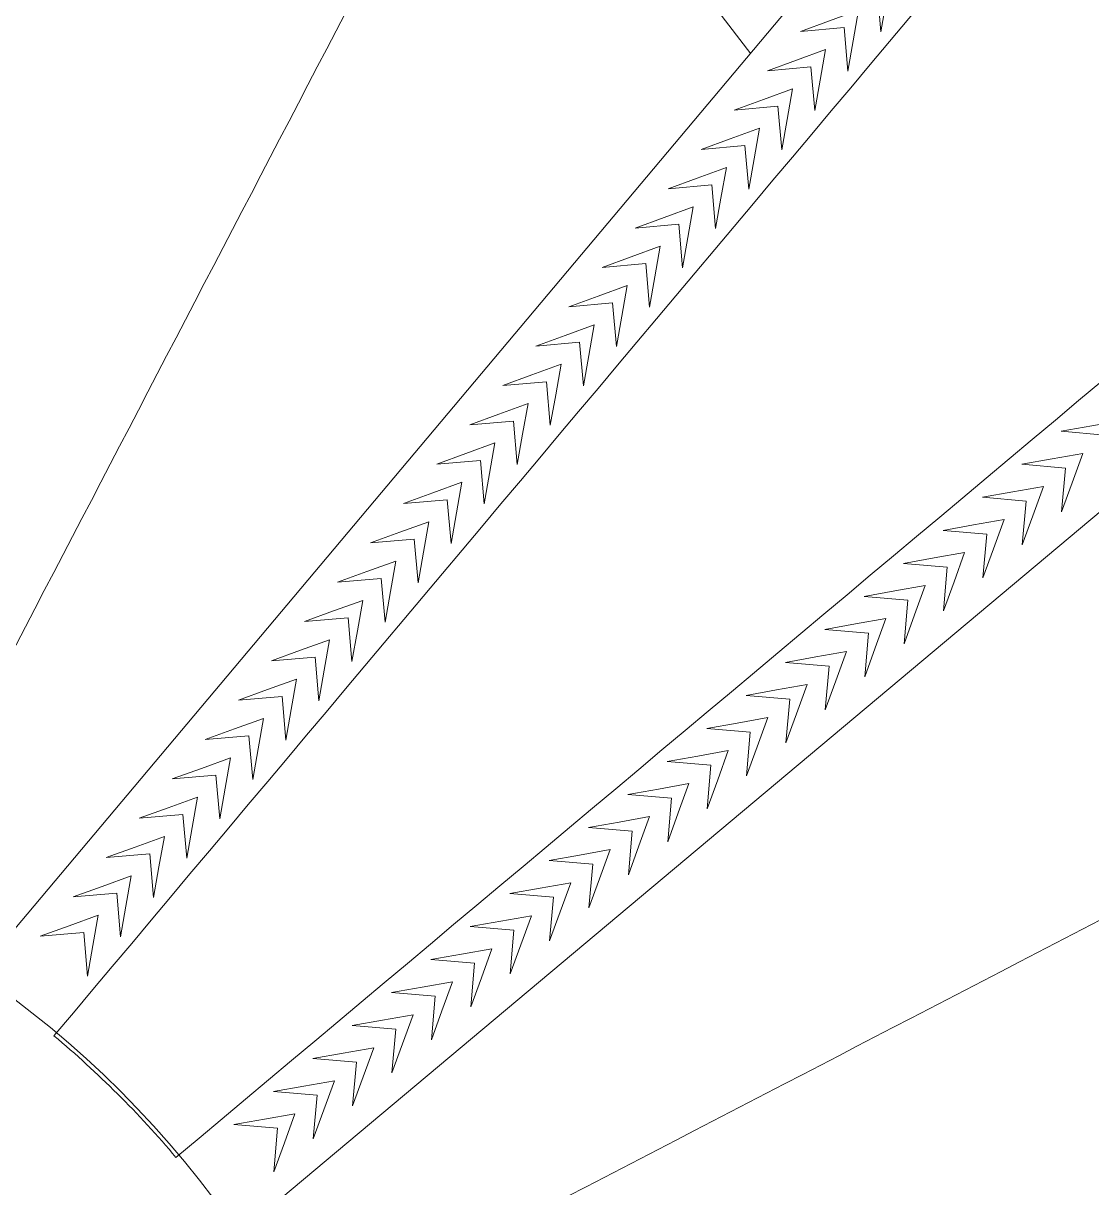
# Model space of a CAD drawing. Header units: inches. Extents: x -151 to 18, y -59 to 24.
# Drawn here: x -135.268 to -130.925, y -48.922 to -44.187 of the extents above; entities that cross this region are included whole.
import ezdxf

# ---------------------------------------------------------------- set-up
doc = ezdxf.new("R2010")
doc.units = ezdxf.units.IN
doc.header["$MEASUREMENT"] = 0
doc.layers.add('Layer 1', color=7, linetype='Continuous')

msp = doc.modelspace()

# ---------------------------------------------------------------- linework, layer by layer
at = {"layer": 'Layer 1', "color": 1, "lineweight": 9}
for points, knots in [([(-137.7157, -47.3529), (-139.9365, -47.3529), (-141.7369, -49.1533), (-141.7369, -51.3741), (-141.7369, -51.3741), (-141.7369, -51.3757), (-141.7369, -51.3774), (-141.7369, -51.379), (-141.7369, -51.379), (-141.7369, -51.379), (-146.9492, -51.3796), (-146.9492, -51.3796), (-146.9492, -51.3796), (-146.9492, -51.3796), (-151.357, -51.3802), (-151.357, -51.3802), (-151.357, -51.3802), (-151.357, -51.3802), (-151.3607, -51.3802), (-151.3607, -51.3802), (-151.3607, -51.3802), (-151.3607, -51.3782), (-151.3607, -51.3761), (-151.3607, -51.3741), (-151.3607, -51.3741), (-151.3607, -43.8433), (-145.2557, -37.7383), (-137.7249, -37.7383), (-137.7249, -37.7383), (-130.1955, -37.7383), (-124.0915, -43.8408), (-124.089, -51.3696), (-124.089, -51.3696), (-124.089, -51.3696), (-133.6945, -51.3741), (-133.6945, -51.3741), (-133.6945, -51.3741), (-133.6945, -49.1533), (-135.4948, -47.3529), (-137.7157, -47.3529)], [0, 0, 0, 0, 0.090909, 0.090909, 0.090909, 0.090909, 0.181818, 0.181818, 0.181818, 0.181818, 0.272727, 0.272727, 0.272727, 0.272727, 0.363636, 0.363636, 0.363636, 0.363636, 0.454545, 0.454545, 0.454545, 0.454545, 0.545455, 0.545455, 0.545455, 0.545455, 0.636364, 0.636364, 0.636364, 0.636364, 0.727273, 0.727273, 0.727273, 0.727273, 0.818182, 0.818182, 0.818182, 0.818182, 1, 1, 1, 1]), ([(-131.7971, -44.0444), (-131.7971, -44.0444), (-131.9745, -44.06), (-131.9745, -44.06), (-131.9745, -44.06), (-131.9745, -44.06), (-131.8562, -44.0169), (-131.8562, -44.0169), (-131.8562, -44.0169), (-131.8562, -44.0169), (-131.7378, -43.9738), (-131.7378, -43.9738), (-131.7378, -43.9738), (-131.7378, -43.9738), (-131.7597, -44.0978), (-131.7597, -44.0978), (-131.7597, -44.0978), (-131.7597, -44.0978), (-131.7816, -44.2219), (-131.7816, -44.2219), (-131.7816, -44.2219), (-131.7816, -44.2219), (-131.7971, -44.0444), (-131.7971, -44.0444)], [0, 0, 0, 0, 0.142857, 0.142857, 0.142857, 0.142857, 0.285714, 0.285714, 0.285714, 0.285714, 0.428571, 0.428571, 0.428571, 0.428571, 0.571429, 0.571429, 0.571429, 0.571429, 0.714286, 0.714286, 0.714286, 0.714286, 1, 1, 1, 1]), ([(-131.9315, -44.2044), (-131.9315, -44.2044), (-132.1089, -44.22), (-132.1089, -44.22), (-132.1089, -44.22), (-132.1089, -44.22), (-131.9906, -44.1769), (-131.9906, -44.1769), (-131.9906, -44.1769), (-131.9906, -44.1769), (-131.8722, -44.1338), (-131.8722, -44.1338), (-131.8722, -44.1338), (-131.8722, -44.1338), (-131.8941, -44.2578), (-131.8941, -44.2578), (-131.8941, -44.2578), (-131.8941, -44.2578), (-131.916, -44.3819), (-131.916, -44.3819), (-131.916, -44.3819), (-131.916, -44.3819), (-131.9315, -44.2044), (-131.9315, -44.2044)], [0, 0, 0, 0, 0.142857, 0.142857, 0.142857, 0.142857, 0.285714, 0.285714, 0.285714, 0.285714, 0.428571, 0.428571, 0.428571, 0.428571, 0.571429, 0.571429, 0.571429, 0.571429, 0.714286, 0.714286, 0.714286, 0.714286, 1, 1, 1, 1]), ([(-132.0659, -44.3644), (-132.0659, -44.3644), (-132.2433, -44.38), (-132.2433, -44.38), (-132.2433, -44.38), (-132.2433, -44.38), (-132.125, -44.3369), (-132.125, -44.3369), (-132.125, -44.3369), (-132.125, -44.3369), (-132.0066, -44.2938), (-132.0066, -44.2938), (-132.0066, -44.2938), (-132.0066, -44.2938), (-132.0285, -44.4179), (-132.0285, -44.4179), (-132.0285, -44.4179), (-132.0285, -44.4179), (-132.0504, -44.5419), (-132.0504, -44.5419), (-132.0504, -44.5419), (-132.0504, -44.5419), (-132.0659, -44.3644), (-132.0659, -44.3644)], [0, 0, 0, 0, 0.142857, 0.142857, 0.142857, 0.142857, 0.285714, 0.285714, 0.285714, 0.285714, 0.428571, 0.428571, 0.428571, 0.428571, 0.571429, 0.571429, 0.571429, 0.571429, 0.714286, 0.714286, 0.714286, 0.714286, 1, 1, 1, 1]), ([(-132.2003, -44.5244), (-132.2003, -44.5244), (-132.3777, -44.54), (-132.3777, -44.54), (-132.3777, -44.54), (-132.3777, -44.54), (-132.2594, -44.4969), (-132.2594, -44.4969), (-132.2594, -44.4969), (-132.2594, -44.4969), (-132.141, -44.4538), (-132.141, -44.4538), (-132.141, -44.4538), (-132.141, -44.4538), (-132.1629, -44.5778), (-132.1629, -44.5778), (-132.1629, -44.5778), (-132.1629, -44.5778), (-132.1848, -44.7019), (-132.1848, -44.7019), (-132.1848, -44.7019), (-132.1848, -44.7019), (-132.2003, -44.5244), (-132.2003, -44.5244)], [0, 0, 0, 0, 0.142857, 0.142857, 0.142857, 0.142857, 0.285714, 0.285714, 0.285714, 0.285714, 0.428571, 0.428571, 0.428571, 0.428571, 0.571429, 0.571429, 0.571429, 0.571429, 0.714286, 0.714286, 0.714286, 0.714286, 1, 1, 1, 1]), ([(-132.3347, -44.6844), (-132.3347, -44.6844), (-132.5121, -44.7), (-132.5121, -44.7), (-132.5121, -44.7), (-132.5121, -44.7), (-132.3938, -44.6569), (-132.3938, -44.6569), (-132.3938, -44.6569), (-132.3938, -44.6569), (-132.2754, -44.6138), (-132.2754, -44.6138), (-132.2754, -44.6138), (-132.2754, -44.6138), (-132.2973, -44.7378), (-132.2973, -44.7378), (-132.2973, -44.7378), (-132.2973, -44.7378), (-132.3192, -44.8619), (-132.3192, -44.8619), (-132.3192, -44.8619), (-132.3192, -44.8619), (-132.3347, -44.6844), (-132.3347, -44.6844)], [0, 0, 0, 0, 0.142857, 0.142857, 0.142857, 0.142857, 0.285714, 0.285714, 0.285714, 0.285714, 0.428571, 0.428571, 0.428571, 0.428571, 0.571429, 0.571429, 0.571429, 0.571429, 0.714286, 0.714286, 0.714286, 0.714286, 1, 1, 1, 1]), ([(-132.4691, -44.8444), (-132.4691, -44.8444), (-132.6465, -44.86), (-132.6465, -44.86), (-132.6465, -44.86), (-132.6465, -44.86), (-132.5282, -44.8169), (-132.5282, -44.8169), (-132.5282, -44.8169), (-132.5282, -44.8169), (-132.4098, -44.7738), (-132.4098, -44.7738), (-132.4098, -44.7738), (-132.4098, -44.7738), (-132.4317, -44.8979), (-132.4317, -44.8979), (-132.4317, -44.8979), (-132.4317, -44.8979), (-132.4536, -45.0219), (-132.4536, -45.0219), (-132.4536, -45.0219), (-132.4536, -45.0219), (-132.4691, -44.8444), (-132.4691, -44.8444)], [0, 0, 0, 0, 0.142857, 0.142857, 0.142857, 0.142857, 0.285714, 0.285714, 0.285714, 0.285714, 0.428571, 0.428571, 0.428571, 0.428571, 0.571429, 0.571429, 0.571429, 0.571429, 0.714286, 0.714286, 0.714286, 0.714286, 1, 1, 1, 1]), ([(-132.6035, -45.0044), (-132.6035, -45.0044), (-132.7809, -45.0199), (-132.7809, -45.0199), (-132.7809, -45.0199), (-132.7809, -45.0199), (-132.6626, -44.9769), (-132.6626, -44.9769), (-132.6626, -44.9769), (-132.6626, -44.9769), (-132.5442, -44.9338), (-132.5442, -44.9338), (-132.5442, -44.9338), (-132.5442, -44.9338), (-132.5661, -45.0578), (-132.5661, -45.0578), (-132.5661, -45.0578), (-132.5661, -45.0578), (-132.588, -45.1819), (-132.588, -45.1819), (-132.588, -45.1819), (-132.588, -45.1819), (-132.6035, -45.0044), (-132.6035, -45.0044)], [0, 0, 0, 0, 0.142857, 0.142857, 0.142857, 0.142857, 0.285714, 0.285714, 0.285714, 0.285714, 0.428571, 0.428571, 0.428571, 0.428571, 0.571429, 0.571429, 0.571429, 0.571429, 0.714286, 0.714286, 0.714286, 0.714286, 1, 1, 1, 1]), ([(-132.7379, -45.1645), (-132.7379, -45.1645), (-132.9153, -45.18), (-132.9153, -45.18), (-132.9153, -45.18), (-132.9153, -45.18), (-132.797, -45.1369), (-132.797, -45.1369), (-132.797, -45.1369), (-132.797, -45.1369), (-132.6786, -45.0938), (-132.6786, -45.0938), (-132.6786, -45.0938), (-132.6786, -45.0938), (-132.7005, -45.2179), (-132.7005, -45.2179), (-132.7005, -45.2179), (-132.7005, -45.2179), (-132.7224, -45.3419), (-132.7224, -45.3419), (-132.7224, -45.3419), (-132.7224, -45.3419), (-132.7379, -45.1645), (-132.7379, -45.1645)], [0, 0, 0, 0, 0.142857, 0.142857, 0.142857, 0.142857, 0.285714, 0.285714, 0.285714, 0.285714, 0.428571, 0.428571, 0.428571, 0.428571, 0.571429, 0.571429, 0.571429, 0.571429, 0.714286, 0.714286, 0.714286, 0.714286, 1, 1, 1, 1]), ([(-132.8723, -45.3244), (-132.8723, -45.3244), (-133.0498, -45.34), (-133.0498, -45.34), (-133.0498, -45.34), (-133.0498, -45.34), (-132.9314, -45.2969), (-132.9314, -45.2969), (-132.9314, -45.2969), (-132.9314, -45.2969), (-132.813, -45.2538), (-132.813, -45.2538), (-132.813, -45.2538), (-132.813, -45.2538), (-132.8349, -45.3779), (-132.8349, -45.3779), (-132.8349, -45.3779), (-132.8349, -45.3779), (-132.8568, -45.5019), (-132.8568, -45.5019), (-132.8568, -45.5019), (-132.8568, -45.5019), (-132.8723, -45.3244), (-132.8723, -45.3244)], [0, 0, 0, 0, 0.142857, 0.142857, 0.142857, 0.142857, 0.285714, 0.285714, 0.285714, 0.285714, 0.428571, 0.428571, 0.428571, 0.428571, 0.571429, 0.571429, 0.571429, 0.571429, 0.714286, 0.714286, 0.714286, 0.714286, 1, 1, 1, 1]), ([(-133.0067, -45.4844), (-133.0067, -45.4844), (-133.1841, -45.5), (-133.1841, -45.5), (-133.1841, -45.5), (-133.1841, -45.5), (-133.0658, -45.4569), (-133.0658, -45.4569), (-133.0658, -45.4569), (-133.0658, -45.4569), (-132.9475, -45.4138), (-132.9475, -45.4138), (-132.9475, -45.4138), (-132.9475, -45.4138), (-132.9693, -45.5378), (-132.9693, -45.5378), (-132.9693, -45.5378), (-132.9693, -45.5378), (-132.9912, -45.6619), (-132.9912, -45.6619), (-132.9912, -45.6619), (-132.9912, -45.6619), (-133.0067, -45.4844), (-133.0067, -45.4844)], [0, 0, 0, 0, 0.142857, 0.142857, 0.142857, 0.142857, 0.285714, 0.285714, 0.285714, 0.285714, 0.428571, 0.428571, 0.428571, 0.428571, 0.571429, 0.571429, 0.571429, 0.571429, 0.714286, 0.714286, 0.714286, 0.714286, 1, 1, 1, 1]), ([(-133.1411, -45.6445), (-133.1411, -45.6445), (-133.3186, -45.66), (-133.3186, -45.66), (-133.3186, -45.66), (-133.3186, -45.66), (-133.2002, -45.6169), (-133.2002, -45.6169), (-133.2002, -45.6169), (-133.2002, -45.6169), (-133.0818, -45.5738), (-133.0818, -45.5738), (-133.0818, -45.5738), (-133.0818, -45.5738), (-133.1037, -45.6979), (-133.1037, -45.6979), (-133.1037, -45.6979), (-133.1037, -45.6979), (-133.1256, -45.8219), (-133.1256, -45.8219), (-133.1256, -45.8219), (-133.1256, -45.8219), (-133.1411, -45.6445), (-133.1411, -45.6445)], [0, 0, 0, 0, 0.142857, 0.142857, 0.142857, 0.142857, 0.285714, 0.285714, 0.285714, 0.285714, 0.428571, 0.428571, 0.428571, 0.428571, 0.571429, 0.571429, 0.571429, 0.571429, 0.714286, 0.714286, 0.714286, 0.714286, 1, 1, 1, 1]), ([(-133.2755, -45.8044), (-133.2755, -45.8044), (-133.4529, -45.82), (-133.4529, -45.82), (-133.4529, -45.82), (-133.4529, -45.82), (-133.3346, -45.7769), (-133.3346, -45.7769), (-133.3346, -45.7769), (-133.3346, -45.7769), (-133.2163, -45.7338), (-133.2163, -45.7338), (-133.2163, -45.7338), (-133.2163, -45.7338), (-133.2381, -45.8578), (-133.2381, -45.8578), (-133.2381, -45.8578), (-133.2381, -45.8578), (-133.26, -45.9819), (-133.26, -45.9819), (-133.26, -45.9819), (-133.26, -45.9819), (-133.2755, -45.8044), (-133.2755, -45.8044)], [0, 0, 0, 0, 0.142857, 0.142857, 0.142857, 0.142857, 0.285714, 0.285714, 0.285714, 0.285714, 0.428571, 0.428571, 0.428571, 0.428571, 0.571429, 0.571429, 0.571429, 0.571429, 0.714286, 0.714286, 0.714286, 0.714286, 1, 1, 1, 1]), ([(-130.8712, -45.8619), (-130.8712, -45.8619), (-131.0486, -45.8464), (-131.0486, -45.8464), (-131.0486, -45.8464), (-131.0486, -45.8464), (-130.9246, -45.8245), (-130.9246, -45.8245), (-130.9246, -45.8245), (-130.9246, -45.8245), (-130.8006, -45.8026), (-130.8006, -45.8026), (-130.8006, -45.8026), (-130.8006, -45.8026), (-130.8436, -45.921), (-130.8436, -45.921), (-130.8436, -45.921), (-130.8436, -45.921), (-130.8867, -46.0393), (-130.8867, -46.0393), (-130.8867, -46.0393), (-130.8867, -46.0393), (-130.8712, -45.8619), (-130.8712, -45.8619)], [0, 0, 0, 0, 0.142857, 0.142857, 0.142857, 0.142857, 0.285714, 0.285714, 0.285714, 0.285714, 0.428571, 0.428571, 0.428571, 0.428571, 0.571429, 0.571429, 0.571429, 0.571429, 0.714286, 0.714286, 0.714286, 0.714286, 1, 1, 1, 1]), ([(-133.4099, -45.9644), (-133.4099, -45.9644), (-133.5873, -45.9799), (-133.5873, -45.9799), (-133.5873, -45.9799), (-133.5873, -45.9799), (-133.469, -45.9369), (-133.469, -45.9369), (-133.469, -45.9369), (-133.469, -45.9369), (-133.3506, -45.8938), (-133.3506, -45.8938), (-133.3506, -45.8938), (-133.3506, -45.8938), (-133.3725, -46.0178), (-133.3725, -46.0178), (-133.3725, -46.0178), (-133.3725, -46.0178), (-133.3944, -46.1419), (-133.3944, -46.1419), (-133.3944, -46.1419), (-133.3944, -46.1419), (-133.4099, -45.9644), (-133.4099, -45.9644)], [0, 0, 0, 0, 0.142857, 0.142857, 0.142857, 0.142857, 0.285714, 0.285714, 0.285714, 0.285714, 0.428571, 0.428571, 0.428571, 0.428571, 0.571429, 0.571429, 0.571429, 0.571429, 0.714286, 0.714286, 0.714286, 0.714286, 1, 1, 1, 1]), ([(-131.0313, -45.9961), (-131.0313, -45.9961), (-131.2088, -45.9806), (-131.2088, -45.9806), (-131.2088, -45.9806), (-131.2088, -45.9806), (-131.0847, -45.9587), (-131.0847, -45.9587), (-131.0847, -45.9587), (-131.0847, -45.9587), (-130.9607, -45.9368), (-130.9607, -45.9368), (-130.9607, -45.9368), (-130.9607, -45.9368), (-131.0038, -46.0552), (-131.0038, -46.0552), (-131.0038, -46.0552), (-131.0038, -46.0552), (-131.0469, -46.1736), (-131.0469, -46.1736), (-131.0469, -46.1736), (-131.0469, -46.1736), (-131.0313, -45.9961), (-131.0313, -45.9961)], [0, 0, 0, 0, 0.142857, 0.142857, 0.142857, 0.142857, 0.285714, 0.285714, 0.285714, 0.285714, 0.428571, 0.428571, 0.428571, 0.428571, 0.571429, 0.571429, 0.571429, 0.571429, 0.714286, 0.714286, 0.714286, 0.714286, 1, 1, 1, 1]), ([(-133.5443, -46.1244), (-133.5443, -46.1244), (-133.7218, -46.14), (-133.7218, -46.14), (-133.7218, -46.14), (-133.7218, -46.14), (-133.6034, -46.0969), (-133.6034, -46.0969), (-133.6034, -46.0969), (-133.6034, -46.0969), (-133.4851, -46.0538), (-133.4851, -46.0538), (-133.4851, -46.0538), (-133.4851, -46.0538), (-133.5069, -46.1779), (-133.5069, -46.1779), (-133.5069, -46.1779), (-133.5069, -46.1779), (-133.5288, -46.3019), (-133.5288, -46.3019), (-133.5288, -46.3019), (-133.5288, -46.3019), (-133.5443, -46.1244), (-133.5443, -46.1244)], [0, 0, 0, 0, 0.142857, 0.142857, 0.142857, 0.142857, 0.285714, 0.285714, 0.285714, 0.285714, 0.428571, 0.428571, 0.428571, 0.428571, 0.571429, 0.571429, 0.571429, 0.571429, 0.714286, 0.714286, 0.714286, 0.714286, 1, 1, 1, 1]), ([(-131.1915, -46.1304), (-131.1915, -46.1304), (-131.3689, -46.1148), (-131.3689, -46.1148), (-131.3689, -46.1148), (-131.3689, -46.1148), (-131.2449, -46.093), (-131.2449, -46.093), (-131.2449, -46.093), (-131.2449, -46.093), (-131.1209, -46.0711), (-131.1209, -46.0711), (-131.1209, -46.0711), (-131.1209, -46.0711), (-131.1639, -46.1894), (-131.1639, -46.1894), (-131.1639, -46.1894), (-131.1639, -46.1894), (-131.207, -46.3078), (-131.207, -46.3078), (-131.207, -46.3078), (-131.207, -46.3078), (-131.1915, -46.1304), (-131.1915, -46.1304)], [0, 0, 0, 0, 0.142857, 0.142857, 0.142857, 0.142857, 0.285714, 0.285714, 0.285714, 0.285714, 0.428571, 0.428571, 0.428571, 0.428571, 0.571429, 0.571429, 0.571429, 0.571429, 0.714286, 0.714286, 0.714286, 0.714286, 1, 1, 1, 1]), ([(-133.6787, -46.2844), (-133.6787, -46.2844), (-133.8561, -46.3), (-133.8561, -46.3), (-133.8561, -46.3), (-133.8561, -46.3), (-133.7378, -46.2569), (-133.7378, -46.2569), (-133.7378, -46.2569), (-133.7378, -46.2569), (-133.6194, -46.2138), (-133.6194, -46.2138), (-133.6194, -46.2138), (-133.6194, -46.2138), (-133.6413, -46.3378), (-133.6413, -46.3378), (-133.6413, -46.3378), (-133.6413, -46.3378), (-133.6632, -46.4619), (-133.6632, -46.4619), (-133.6632, -46.4619), (-133.6632, -46.4619), (-133.6787, -46.2844), (-133.6787, -46.2844)], [0, 0, 0, 0, 0.142857, 0.142857, 0.142857, 0.142857, 0.285714, 0.285714, 0.285714, 0.285714, 0.428571, 0.428571, 0.428571, 0.428571, 0.571429, 0.571429, 0.571429, 0.571429, 0.714286, 0.714286, 0.714286, 0.714286, 1, 1, 1, 1]), ([(-131.3516, -46.2646), (-131.3516, -46.2646), (-131.5291, -46.2491), (-131.5291, -46.2491), (-131.5291, -46.2491), (-131.5291, -46.2491), (-131.405, -46.2272), (-131.405, -46.2272), (-131.405, -46.2272), (-131.405, -46.2272), (-131.281, -46.2053), (-131.281, -46.2053), (-131.281, -46.2053), (-131.281, -46.2053), (-131.3241, -46.3236), (-131.3241, -46.3236), (-131.3241, -46.3236), (-131.3241, -46.3236), (-131.3671, -46.442), (-131.3671, -46.442), (-131.3671, -46.442), (-131.3671, -46.442), (-131.3516, -46.2646), (-131.3516, -46.2646)], [0, 0, 0, 0, 0.142857, 0.142857, 0.142857, 0.142857, 0.285714, 0.285714, 0.285714, 0.285714, 0.428571, 0.428571, 0.428571, 0.428571, 0.571429, 0.571429, 0.571429, 0.571429, 0.714286, 0.714286, 0.714286, 0.714286, 1, 1, 1, 1]), ([(-131.5118, -46.3988), (-131.5118, -46.3988), (-131.6892, -46.3833), (-131.6892, -46.3833), (-131.6892, -46.3833), (-131.6892, -46.3833), (-131.5652, -46.3614), (-131.5652, -46.3614), (-131.5652, -46.3614), (-131.5652, -46.3614), (-131.4411, -46.3396), (-131.4411, -46.3396), (-131.4411, -46.3396), (-131.4411, -46.3396), (-131.4842, -46.4579), (-131.4842, -46.4579), (-131.4842, -46.4579), (-131.4842, -46.4579), (-131.5273, -46.5762), (-131.5273, -46.5762), (-131.5273, -46.5762), (-131.5273, -46.5762), (-131.5118, -46.3988), (-131.5118, -46.3988)], [0, 0, 0, 0, 0.142857, 0.142857, 0.142857, 0.142857, 0.285714, 0.285714, 0.285714, 0.285714, 0.428571, 0.428571, 0.428571, 0.428571, 0.571429, 0.571429, 0.571429, 0.571429, 0.714286, 0.714286, 0.714286, 0.714286, 1, 1, 1, 1]), ([(-133.8131, -46.4444), (-133.8131, -46.4444), (-133.9906, -46.46), (-133.9906, -46.46), (-133.9906, -46.46), (-133.9906, -46.46), (-133.8722, -46.4169), (-133.8722, -46.4169), (-133.8722, -46.4169), (-133.8722, -46.4169), (-133.7539, -46.3738), (-133.7539, -46.3738), (-133.7539, -46.3738), (-133.7539, -46.3738), (-133.7757, -46.4978), (-133.7757, -46.4978), (-133.7757, -46.4978), (-133.7757, -46.4978), (-133.7976, -46.6219), (-133.7976, -46.6219), (-133.7976, -46.6219), (-133.7976, -46.6219), (-133.8131, -46.4444), (-133.8131, -46.4444)], [0, 0, 0, 0, 0.142857, 0.142857, 0.142857, 0.142857, 0.285714, 0.285714, 0.285714, 0.285714, 0.428571, 0.428571, 0.428571, 0.428571, 0.571429, 0.571429, 0.571429, 0.571429, 0.714286, 0.714286, 0.714286, 0.714286, 1, 1, 1, 1]), ([(-131.6719, -46.533), (-131.6719, -46.533), (-131.8494, -46.5175), (-131.8494, -46.5175), (-131.8494, -46.5175), (-131.8494, -46.5175), (-131.7253, -46.4956), (-131.7253, -46.4956), (-131.7253, -46.4956), (-131.7253, -46.4956), (-131.6013, -46.4738), (-131.6013, -46.4738), (-131.6013, -46.4738), (-131.6013, -46.4738), (-131.6444, -46.5921), (-131.6444, -46.5921), (-131.6444, -46.5921), (-131.6444, -46.5921), (-131.6874, -46.7105), (-131.6874, -46.7105), (-131.6874, -46.7105), (-131.6874, -46.7105), (-131.6719, -46.533), (-131.6719, -46.533)], [0, 0, 0, 0, 0.142857, 0.142857, 0.142857, 0.142857, 0.285714, 0.285714, 0.285714, 0.285714, 0.428571, 0.428571, 0.428571, 0.428571, 0.571429, 0.571429, 0.571429, 0.571429, 0.714286, 0.714286, 0.714286, 0.714286, 1, 1, 1, 1]), ([(-133.9475, -46.6044), (-133.9475, -46.6044), (-134.1249, -46.62), (-134.1249, -46.62), (-134.1249, -46.62), (-134.1249, -46.62), (-134.0066, -46.5769), (-134.0066, -46.5769), (-134.0066, -46.5769), (-134.0066, -46.5769), (-133.8883, -46.5338), (-133.8883, -46.5338), (-133.8883, -46.5338), (-133.8883, -46.5338), (-133.9101, -46.6579), (-133.9101, -46.6579), (-133.9101, -46.6579), (-133.9101, -46.6579), (-133.932, -46.7819), (-133.932, -46.7819), (-133.932, -46.7819), (-133.932, -46.7819), (-133.9475, -46.6044), (-133.9475, -46.6044)], [0, 0, 0, 0, 0.142857, 0.142857, 0.142857, 0.142857, 0.285714, 0.285714, 0.285714, 0.285714, 0.428571, 0.428571, 0.428571, 0.428571, 0.571429, 0.571429, 0.571429, 0.571429, 0.714286, 0.714286, 0.714286, 0.714286, 1, 1, 1, 1]), ([(-131.8321, -46.6673), (-131.8321, -46.6673), (-132.0095, -46.6518), (-132.0095, -46.6518), (-132.0095, -46.6518), (-132.0095, -46.6518), (-131.8855, -46.6299), (-131.8855, -46.6299), (-131.8855, -46.6299), (-131.8855, -46.6299), (-131.7614, -46.608), (-131.7614, -46.608), (-131.7614, -46.608), (-131.7614, -46.608), (-131.8045, -46.7264), (-131.8045, -46.7264), (-131.8045, -46.7264), (-131.8045, -46.7264), (-131.8476, -46.8447), (-131.8476, -46.8447), (-131.8476, -46.8447), (-131.8476, -46.8447), (-131.8321, -46.6673), (-131.8321, -46.6673)], [0, 0, 0, 0, 0.142857, 0.142857, 0.142857, 0.142857, 0.285714, 0.285714, 0.285714, 0.285714, 0.428571, 0.428571, 0.428571, 0.428571, 0.571429, 0.571429, 0.571429, 0.571429, 0.714286, 0.714286, 0.714286, 0.714286, 1, 1, 1, 1]), ([(-134.0819, -46.7644), (-134.0819, -46.7644), (-134.2594, -46.78), (-134.2594, -46.78), (-134.2594, -46.78), (-134.2594, -46.78), (-134.141, -46.7369), (-134.141, -46.7369), (-134.141, -46.7369), (-134.141, -46.7369), (-134.0227, -46.6938), (-134.0227, -46.6938), (-134.0227, -46.6938), (-134.0227, -46.6938), (-134.0445, -46.8178), (-134.0445, -46.8178), (-134.0445, -46.8178), (-134.0445, -46.8178), (-134.0664, -46.9419), (-134.0664, -46.9419), (-134.0664, -46.9419), (-134.0664, -46.9419), (-134.0819, -46.7644), (-134.0819, -46.7644)], [0, 0, 0, 0, 0.142857, 0.142857, 0.142857, 0.142857, 0.285714, 0.285714, 0.285714, 0.285714, 0.428571, 0.428571, 0.428571, 0.428571, 0.571429, 0.571429, 0.571429, 0.571429, 0.714286, 0.714286, 0.714286, 0.714286, 1, 1, 1, 1]), ([(-131.9922, -46.8015), (-131.9922, -46.8015), (-132.1696, -46.786), (-132.1696, -46.786), (-132.1696, -46.786), (-132.1696, -46.786), (-132.0456, -46.7641), (-132.0456, -46.7641), (-132.0456, -46.7641), (-132.0456, -46.7641), (-131.9216, -46.7422), (-131.9216, -46.7422), (-131.9216, -46.7422), (-131.9216, -46.7422), (-131.9647, -46.8606), (-131.9647, -46.8606), (-131.9647, -46.8606), (-131.9647, -46.8606), (-132.0077, -46.979), (-132.0077, -46.979), (-132.0077, -46.979), (-132.0077, -46.979), (-131.9922, -46.8015), (-131.9922, -46.8015)], [0, 0, 0, 0, 0.142857, 0.142857, 0.142857, 0.142857, 0.285714, 0.285714, 0.285714, 0.285714, 0.428571, 0.428571, 0.428571, 0.428571, 0.571429, 0.571429, 0.571429, 0.571429, 0.714286, 0.714286, 0.714286, 0.714286, 1, 1, 1, 1]), ([(-134.2163, -46.9244), (-134.2163, -46.9244), (-134.3937, -46.9399), (-134.3937, -46.9399), (-134.3937, -46.9399), (-134.3937, -46.9399), (-134.2754, -46.8969), (-134.2754, -46.8969), (-134.2754, -46.8969), (-134.2754, -46.8969), (-134.1571, -46.8538), (-134.1571, -46.8538), (-134.1571, -46.8538), (-134.1571, -46.8538), (-134.1789, -46.9778), (-134.1789, -46.9778), (-134.1789, -46.9778), (-134.1789, -46.9778), (-134.2008, -47.1019), (-134.2008, -47.1019), (-134.2008, -47.1019), (-134.2008, -47.1019), (-134.2163, -46.9244), (-134.2163, -46.9244)], [0, 0, 0, 0, 0.142857, 0.142857, 0.142857, 0.142857, 0.285714, 0.285714, 0.285714, 0.285714, 0.428571, 0.428571, 0.428571, 0.428571, 0.571429, 0.571429, 0.571429, 0.571429, 0.714286, 0.714286, 0.714286, 0.714286, 1, 1, 1, 1]), ([(-132.1523, -46.9358), (-132.1523, -46.9358), (-132.3298, -46.9202), (-132.3298, -46.9202), (-132.3298, -46.9202), (-132.3298, -46.9202), (-132.2058, -46.8983), (-132.2058, -46.8983), (-132.2058, -46.8983), (-132.2058, -46.8983), (-132.0817, -46.8765), (-132.0817, -46.8765), (-132.0817, -46.8765), (-132.0817, -46.8765), (-132.1248, -46.9948), (-132.1248, -46.9948), (-132.1248, -46.9948), (-132.1248, -46.9948), (-132.1679, -47.1132), (-132.1679, -47.1132), (-132.1679, -47.1132), (-132.1679, -47.1132), (-132.1523, -46.9358), (-132.1523, -46.9358)], [0, 0, 0, 0, 0.142857, 0.142857, 0.142857, 0.142857, 0.285714, 0.285714, 0.285714, 0.285714, 0.428571, 0.428571, 0.428571, 0.428571, 0.571429, 0.571429, 0.571429, 0.571429, 0.714286, 0.714286, 0.714286, 0.714286, 1, 1, 1, 1]), ([(-134.3507, -47.0844), (-134.3507, -47.0844), (-134.5282, -47.1), (-134.5282, -47.1), (-134.5282, -47.1), (-134.5282, -47.1), (-134.4098, -47.0569), (-134.4098, -47.0569), (-134.4098, -47.0569), (-134.4098, -47.0569), (-134.2915, -47.0138), (-134.2915, -47.0138), (-134.2915, -47.0138), (-134.2915, -47.0138), (-134.3133, -47.1379), (-134.3133, -47.1379), (-134.3133, -47.1379), (-134.3133, -47.1379), (-134.3352, -47.2619), (-134.3352, -47.2619), (-134.3352, -47.2619), (-134.3352, -47.2619), (-134.3507, -47.0844), (-134.3507, -47.0844)], [0, 0, 0, 0, 0.142857, 0.142857, 0.142857, 0.142857, 0.285714, 0.285714, 0.285714, 0.285714, 0.428571, 0.428571, 0.428571, 0.428571, 0.571429, 0.571429, 0.571429, 0.571429, 0.714286, 0.714286, 0.714286, 0.714286, 1, 1, 1, 1]), ([(-132.3125, -47.07), (-132.3125, -47.07), (-132.4899, -47.0544), (-132.4899, -47.0544), (-132.4899, -47.0544), (-132.4899, -47.0544), (-132.3659, -47.0326), (-132.3659, -47.0326), (-132.3659, -47.0326), (-132.3659, -47.0326), (-132.2418, -47.0107), (-132.2418, -47.0107), (-132.2418, -47.0107), (-132.2418, -47.0107), (-132.2849, -47.129), (-132.2849, -47.129), (-132.2849, -47.129), (-132.2849, -47.129), (-132.328, -47.2474), (-132.328, -47.2474), (-132.328, -47.2474), (-132.328, -47.2474), (-132.3125, -47.07), (-132.3125, -47.07)], [0, 0, 0, 0, 0.142857, 0.142857, 0.142857, 0.142857, 0.285714, 0.285714, 0.285714, 0.285714, 0.428571, 0.428571, 0.428571, 0.428571, 0.571429, 0.571429, 0.571429, 0.571429, 0.714286, 0.714286, 0.714286, 0.714286, 1, 1, 1, 1]), ([(-132.4726, -47.2042), (-132.4726, -47.2042), (-132.6501, -47.1887), (-132.6501, -47.1887), (-132.6501, -47.1887), (-132.6501, -47.1887), (-132.526, -47.1668), (-132.526, -47.1668), (-132.526, -47.1668), (-132.526, -47.1668), (-132.402, -47.1449), (-132.402, -47.1449), (-132.402, -47.1449), (-132.402, -47.1449), (-132.4451, -47.2633), (-132.4451, -47.2633), (-132.4451, -47.2633), (-132.4451, -47.2633), (-132.4882, -47.3816), (-132.4882, -47.3816), (-132.4882, -47.3816), (-132.4882, -47.3816), (-132.4726, -47.2042), (-132.4726, -47.2042)], [0, 0, 0, 0, 0.142857, 0.142857, 0.142857, 0.142857, 0.285714, 0.285714, 0.285714, 0.285714, 0.428571, 0.428571, 0.428571, 0.428571, 0.571429, 0.571429, 0.571429, 0.571429, 0.714286, 0.714286, 0.714286, 0.714286, 1, 1, 1, 1]), ([(-134.4851, -47.2444), (-134.4851, -47.2444), (-134.6626, -47.26), (-134.6626, -47.26), (-134.6626, -47.26), (-134.6626, -47.26), (-134.5442, -47.2169), (-134.5442, -47.2169), (-134.5442, -47.2169), (-134.5442, -47.2169), (-134.4259, -47.1738), (-134.4259, -47.1738), (-134.4259, -47.1738), (-134.4259, -47.1738), (-134.4477, -47.2978), (-134.4477, -47.2978), (-134.4477, -47.2978), (-134.4477, -47.2978), (-134.4696, -47.4219), (-134.4696, -47.4219), (-134.4696, -47.4219), (-134.4696, -47.4219), (-134.4851, -47.2444), (-134.4851, -47.2444)], [0, 0, 0, 0, 0.142857, 0.142857, 0.142857, 0.142857, 0.285714, 0.285714, 0.285714, 0.285714, 0.428571, 0.428571, 0.428571, 0.428571, 0.571429, 0.571429, 0.571429, 0.571429, 0.714286, 0.714286, 0.714286, 0.714286, 1, 1, 1, 1]), ([(-132.6328, -47.3384), (-132.6328, -47.3384), (-132.8102, -47.3229), (-132.8102, -47.3229), (-132.8102, -47.3229), (-132.8102, -47.3229), (-132.6862, -47.301), (-132.6862, -47.301), (-132.6862, -47.301), (-132.6862, -47.301), (-132.5621, -47.2792), (-132.5621, -47.2792), (-132.5621, -47.2792), (-132.5621, -47.2792), (-132.6052, -47.3975), (-132.6052, -47.3975), (-132.6052, -47.3975), (-132.6052, -47.3975), (-132.6483, -47.5159), (-132.6483, -47.5159), (-132.6483, -47.5159), (-132.6483, -47.5159), (-132.6328, -47.3384), (-132.6328, -47.3384)], [0, 0, 0, 0, 0.142857, 0.142857, 0.142857, 0.142857, 0.285714, 0.285714, 0.285714, 0.285714, 0.428571, 0.428571, 0.428571, 0.428571, 0.571429, 0.571429, 0.571429, 0.571429, 0.714286, 0.714286, 0.714286, 0.714286, 1, 1, 1, 1]), ([(-134.6195, -47.4044), (-134.6195, -47.4044), (-134.797, -47.4199), (-134.797, -47.4199), (-134.797, -47.4199), (-134.797, -47.4199), (-134.6786, -47.3769), (-134.6786, -47.3769), (-134.6786, -47.3769), (-134.6786, -47.3769), (-134.5603, -47.3338), (-134.5603, -47.3338), (-134.5603, -47.3338), (-134.5603, -47.3338), (-134.5821, -47.4578), (-134.5821, -47.4578), (-134.5821, -47.4578), (-134.5821, -47.4578), (-134.604, -47.5819), (-134.604, -47.5819), (-134.604, -47.5819), (-134.604, -47.5819), (-134.6195, -47.4044), (-134.6195, -47.4044)], [0, 0, 0, 0, 0.142857, 0.142857, 0.142857, 0.142857, 0.285714, 0.285714, 0.285714, 0.285714, 0.428571, 0.428571, 0.428571, 0.428571, 0.571429, 0.571429, 0.571429, 0.571429, 0.714286, 0.714286, 0.714286, 0.714286, 1, 1, 1, 1]), ([(-132.7929, -47.4726), (-132.7929, -47.4726), (-132.9704, -47.4571), (-132.9704, -47.4571), (-132.9704, -47.4571), (-132.9704, -47.4571), (-132.8463, -47.4353), (-132.8463, -47.4353), (-132.8463, -47.4353), (-132.8463, -47.4353), (-132.7223, -47.4134), (-132.7223, -47.4134), (-132.7223, -47.4134), (-132.7223, -47.4134), (-132.7654, -47.5317), (-132.7654, -47.5317), (-132.7654, -47.5317), (-132.7654, -47.5317), (-132.8084, -47.6501), (-132.8084, -47.6501), (-132.8084, -47.6501), (-132.8084, -47.6501), (-132.7929, -47.4726), (-132.7929, -47.4726)], [0, 0, 0, 0, 0.142857, 0.142857, 0.142857, 0.142857, 0.285714, 0.285714, 0.285714, 0.285714, 0.428571, 0.428571, 0.428571, 0.428571, 0.571429, 0.571429, 0.571429, 0.571429, 0.714286, 0.714286, 0.714286, 0.714286, 1, 1, 1, 1]), ([(-134.7539, -47.5644), (-134.7539, -47.5644), (-134.9314, -47.58), (-134.9314, -47.58), (-134.9314, -47.58), (-134.9314, -47.58), (-134.813, -47.5369), (-134.813, -47.5369), (-134.813, -47.5369), (-134.813, -47.5369), (-134.6947, -47.4938), (-134.6947, -47.4938), (-134.6947, -47.4938), (-134.6947, -47.4938), (-134.7166, -47.6179), (-134.7166, -47.6179), (-134.7166, -47.6179), (-134.7166, -47.6179), (-134.7384, -47.7419), (-134.7384, -47.7419), (-134.7384, -47.7419), (-134.7384, -47.7419), (-134.7539, -47.5644), (-134.7539, -47.5644)], [0, 0, 0, 0, 0.142857, 0.142857, 0.142857, 0.142857, 0.285714, 0.285714, 0.285714, 0.285714, 0.428571, 0.428571, 0.428571, 0.428571, 0.571429, 0.571429, 0.571429, 0.571429, 0.714286, 0.714286, 0.714286, 0.714286, 1, 1, 1, 1]), ([(-132.9531, -47.6069), (-132.9531, -47.6069), (-133.1305, -47.5913), (-133.1305, -47.5913), (-133.1305, -47.5913), (-133.1305, -47.5913), (-133.0065, -47.5695), (-133.0065, -47.5695), (-133.0065, -47.5695), (-133.0065, -47.5695), (-132.8824, -47.5476), (-132.8824, -47.5476), (-132.8824, -47.5476), (-132.8824, -47.5476), (-132.9255, -47.666), (-132.9255, -47.666), (-132.9255, -47.666), (-132.9255, -47.666), (-132.9686, -47.7843), (-132.9686, -47.7843), (-132.9686, -47.7843), (-132.9686, -47.7843), (-132.9531, -47.6069), (-132.9531, -47.6069)], [0, 0, 0, 0, 0.142857, 0.142857, 0.142857, 0.142857, 0.285714, 0.285714, 0.285714, 0.285714, 0.428571, 0.428571, 0.428571, 0.428571, 0.571429, 0.571429, 0.571429, 0.571429, 0.714286, 0.714286, 0.714286, 0.714286, 1, 1, 1, 1]), ([(-134.8883, -47.7244), (-134.8883, -47.7244), (-135.0658, -47.74), (-135.0658, -47.74), (-135.0658, -47.74), (-135.0658, -47.74), (-134.9474, -47.6969), (-134.9474, -47.6969), (-134.9474, -47.6969), (-134.9474, -47.6969), (-134.8291, -47.6538), (-134.8291, -47.6538), (-134.8291, -47.6538), (-134.8291, -47.6538), (-134.8509, -47.7778), (-134.8509, -47.7778), (-134.8509, -47.7778), (-134.8509, -47.7778), (-134.8728, -47.9019), (-134.8728, -47.9019), (-134.8728, -47.9019), (-134.8728, -47.9019), (-134.8883, -47.7244), (-134.8883, -47.7244)], [0, 0, 0, 0, 0.142857, 0.142857, 0.142857, 0.142857, 0.285714, 0.285714, 0.285714, 0.285714, 0.428571, 0.428571, 0.428571, 0.428571, 0.571429, 0.571429, 0.571429, 0.571429, 0.714286, 0.714286, 0.714286, 0.714286, 1, 1, 1, 1]), ([(-133.1132, -47.7411), (-133.1132, -47.7411), (-133.2907, -47.7256), (-133.2907, -47.7256), (-133.2907, -47.7256), (-133.2907, -47.7256), (-133.1666, -47.7037), (-133.1666, -47.7037), (-133.1666, -47.7037), (-133.1666, -47.7037), (-133.0426, -47.6819), (-133.0426, -47.6819), (-133.0426, -47.6819), (-133.0426, -47.6819), (-133.0857, -47.8002), (-133.0857, -47.8002), (-133.0857, -47.8002), (-133.0857, -47.8002), (-133.1287, -47.9185), (-133.1287, -47.9185), (-133.1287, -47.9185), (-133.1287, -47.9185), (-133.1132, -47.7411), (-133.1132, -47.7411)], [0, 0, 0, 0, 0.142857, 0.142857, 0.142857, 0.142857, 0.285714, 0.285714, 0.285714, 0.285714, 0.428571, 0.428571, 0.428571, 0.428571, 0.571429, 0.571429, 0.571429, 0.571429, 0.714286, 0.714286, 0.714286, 0.714286, 1, 1, 1, 1]), ([(-135.0072, -48.0619), (-135.0072, -48.0619), (-135.0227, -47.8844), (-135.0227, -47.8844), (-135.0227, -47.8844), (-135.0227, -47.8844), (-135.2002, -47.8999), (-135.2002, -47.8999), (-135.2002, -47.8999), (-135.2002, -47.8999), (-135.0818, -47.8569), (-135.0818, -47.8569), (-135.0818, -47.8569), (-135.0818, -47.8569), (-134.9635, -47.8138), (-134.9635, -47.8138), (-134.9635, -47.8138), (-134.9635, -47.8138), (-134.9854, -47.9378), (-134.9854, -47.9378), (-134.9854, -47.9378), (-134.9854, -47.9378), (-135.0072, -48.0619), (-135.0072, -48.0619)], [0, 0, 0, 0, 0.142857, 0.142857, 0.142857, 0.142857, 0.285714, 0.285714, 0.285714, 0.285714, 0.428571, 0.428571, 0.428571, 0.428571, 0.571429, 0.571429, 0.571429, 0.571429, 0.714286, 0.714286, 0.714286, 0.714286, 1, 1, 1, 1]), ([(-133.2734, -47.8754), (-133.2734, -47.8754), (-133.4508, -47.8598), (-133.4508, -47.8598), (-133.4508, -47.8598), (-133.4508, -47.8598), (-133.3268, -47.838), (-133.3268, -47.838), (-133.3268, -47.838), (-133.3268, -47.838), (-133.2027, -47.8161), (-133.2027, -47.8161), (-133.2027, -47.8161), (-133.2027, -47.8161), (-133.2458, -47.9344), (-133.2458, -47.9344), (-133.2458, -47.9344), (-133.2458, -47.9344), (-133.2889, -48.0528), (-133.2889, -48.0528), (-133.2889, -48.0528), (-133.2889, -48.0528), (-133.2734, -47.8754), (-133.2734, -47.8754)], [0, 0, 0, 0, 0.142857, 0.142857, 0.142857, 0.142857, 0.285714, 0.285714, 0.285714, 0.285714, 0.428571, 0.428571, 0.428571, 0.428571, 0.571429, 0.571429, 0.571429, 0.571429, 0.714286, 0.714286, 0.714286, 0.714286, 1, 1, 1, 1]), ([(-133.4335, -48.0096), (-133.4335, -48.0096), (-133.6109, -47.9941), (-133.6109, -47.9941), (-133.6109, -47.9941), (-133.6109, -47.9941), (-133.4869, -47.9722), (-133.4869, -47.9722), (-133.4869, -47.9722), (-133.4869, -47.9722), (-133.3629, -47.9503), (-133.3629, -47.9503), (-133.3629, -47.9503), (-133.3629, -47.9503), (-133.406, -48.0687), (-133.406, -48.0687), (-133.406, -48.0687), (-133.406, -48.0687), (-133.449, -48.187), (-133.449, -48.187), (-133.449, -48.187), (-133.449, -48.187), (-133.4335, -48.0096), (-133.4335, -48.0096)], [0, 0, 0, 0, 0.142857, 0.142857, 0.142857, 0.142857, 0.285714, 0.285714, 0.285714, 0.285714, 0.428571, 0.428571, 0.428571, 0.428571, 0.571429, 0.571429, 0.571429, 0.571429, 0.714286, 0.714286, 0.714286, 0.714286, 1, 1, 1, 1]), ([(-133.5936, -48.1438), (-133.5936, -48.1438), (-133.7711, -48.1283), (-133.7711, -48.1283), (-133.7711, -48.1283), (-133.7711, -48.1283), (-133.647, -48.1064), (-133.647, -48.1064), (-133.647, -48.1064), (-133.647, -48.1064), (-133.523, -48.0846), (-133.523, -48.0846), (-133.523, -48.0846), (-133.523, -48.0846), (-133.5661, -48.2029), (-133.5661, -48.2029), (-133.5661, -48.2029), (-133.5661, -48.2029), (-133.6092, -48.3212), (-133.6092, -48.3212), (-133.6092, -48.3212), (-133.6092, -48.3212), (-133.5936, -48.1438), (-133.5936, -48.1438)], [0, 0, 0, 0, 0.142857, 0.142857, 0.142857, 0.142857, 0.285714, 0.285714, 0.285714, 0.285714, 0.428571, 0.428571, 0.428571, 0.428571, 0.571429, 0.571429, 0.571429, 0.571429, 0.714286, 0.714286, 0.714286, 0.714286, 1, 1, 1, 1]), ([(-133.7538, -48.278), (-133.7538, -48.278), (-133.9312, -48.2625), (-133.9312, -48.2625), (-133.9312, -48.2625), (-133.9312, -48.2625), (-133.8072, -48.2407), (-133.8072, -48.2407), (-133.8072, -48.2407), (-133.8072, -48.2407), (-133.6832, -48.2188), (-133.6832, -48.2188), (-133.6832, -48.2188), (-133.6832, -48.2188), (-133.7262, -48.3371), (-133.7262, -48.3371), (-133.7262, -48.3371), (-133.7262, -48.3371), (-133.7693, -48.4555), (-133.7693, -48.4555), (-133.7693, -48.4555), (-133.7693, -48.4555), (-133.7538, -48.278), (-133.7538, -48.278)], [0, 0, 0, 0, 0.142857, 0.142857, 0.142857, 0.142857, 0.285714, 0.285714, 0.285714, 0.285714, 0.428571, 0.428571, 0.428571, 0.428571, 0.571429, 0.571429, 0.571429, 0.571429, 0.714286, 0.714286, 0.714286, 0.714286, 1, 1, 1, 1]), ([(-133.9139, -48.4123), (-133.9139, -48.4123), (-134.0914, -48.3967), (-134.0914, -48.3967), (-134.0914, -48.3967), (-134.0914, -48.3967), (-133.9673, -48.3749), (-133.9673, -48.3749), (-133.9673, -48.3749), (-133.9673, -48.3749), (-133.8433, -48.353), (-133.8433, -48.353), (-133.8433, -48.353), (-133.8433, -48.353), (-133.8864, -48.4714), (-133.8864, -48.4714), (-133.8864, -48.4714), (-133.8864, -48.4714), (-133.9294, -48.5897), (-133.9294, -48.5897), (-133.9294, -48.5897), (-133.9294, -48.5897), (-133.9139, -48.4123), (-133.9139, -48.4123)], [0, 0, 0, 0, 0.142857, 0.142857, 0.142857, 0.142857, 0.285714, 0.285714, 0.285714, 0.285714, 0.428571, 0.428571, 0.428571, 0.428571, 0.571429, 0.571429, 0.571429, 0.571429, 0.714286, 0.714286, 0.714286, 0.714286, 1, 1, 1, 1]), ([(-134.0741, -48.5465), (-134.0741, -48.5465), (-134.2515, -48.531), (-134.2515, -48.531), (-134.2515, -48.531), (-134.2515, -48.531), (-134.1275, -48.5091), (-134.1275, -48.5091), (-134.1275, -48.5091), (-134.1275, -48.5091), (-134.0034, -48.4872), (-134.0034, -48.4872), (-134.0034, -48.4872), (-134.0034, -48.4872), (-134.0465, -48.6056), (-134.0465, -48.6056), (-134.0465, -48.6056), (-134.0465, -48.6056), (-134.0896, -48.7239), (-134.0896, -48.7239), (-134.0896, -48.7239), (-134.0896, -48.7239), (-134.0741, -48.5465), (-134.0741, -48.5465)], [0, 0, 0, 0, 0.142857, 0.142857, 0.142857, 0.142857, 0.285714, 0.285714, 0.285714, 0.285714, 0.428571, 0.428571, 0.428571, 0.428571, 0.571429, 0.571429, 0.571429, 0.571429, 0.714286, 0.714286, 0.714286, 0.714286, 1, 1, 1, 1]), ([(-134.2497, -48.8582), (-134.2497, -48.8582), (-134.2342, -48.6807), (-134.2342, -48.6807), (-134.2342, -48.6807), (-134.2342, -48.6807), (-134.4117, -48.6652), (-134.4117, -48.6652), (-134.4117, -48.6652), (-134.4117, -48.6652), (-134.2876, -48.6433), (-134.2876, -48.6433), (-134.2876, -48.6433), (-134.2876, -48.6433), (-134.1636, -48.6215), (-134.1636, -48.6215), (-134.1636, -48.6215), (-134.1636, -48.6215), (-134.2067, -48.7398), (-134.2067, -48.7398), (-134.2067, -48.7398), (-134.2067, -48.7398), (-134.2497, -48.8582), (-134.2497, -48.8582)], [0, 0, 0, 0, 0.142857, 0.142857, 0.142857, 0.142857, 0.285714, 0.285714, 0.285714, 0.285714, 0.428571, 0.428571, 0.428571, 0.428571, 0.571429, 0.571429, 0.571429, 0.571429, 0.714286, 0.714286, 0.714286, 0.714286, 1, 1, 1, 1])]:
    msp.add_open_spline(points, degree=3, knots=knots, dxfattribs=at)
at = {"layer": 'Layer 1', "color": 3, "lineweight": 9}
for points, knots in [([(-127.2783, -42.6195), (-127.7879, -42.0121), (-128.3494, -41.4497), (-128.956, -40.9392), (-128.956, -40.9392), (-129.3332, -41.3883), (-129.7104, -41.8374), (-130.0876, -42.2865), (-130.0876, -42.2865), (-131.7726, -44.2926), (-133.4581, -46.2984), (-135.1436, -48.3048), (-135.1436, -48.3048), (-135.0538, -48.3788), (-134.9685, -48.4585), (-134.8855, -48.5404), (-134.8855, -48.5404), (-134.8013, -48.6234), (-134.7216, -48.7098), (-134.6476, -48.7996), (-134.6476, -48.7996), (-132.6405, -47.1159), (-130.6328, -45.4322), (-128.6253, -43.749), (-128.6253, -43.749), (-128.1763, -43.3724), (-127.7273, -42.996), (-127.2783, -42.6195)], [0, 0, 0, 0, 0.125, 0.125, 0.125, 0.125, 0.25, 0.25, 0.25, 0.25, 0.375, 0.375, 0.375, 0.375, 0.5, 0.5, 0.5, 0.5, 0.625, 0.625, 0.625, 0.625, 0.75, 0.75, 0.75, 0.75, 1, 1, 1, 1]), ([(-133.4223, -43.1163), (-134.2392, -44.6827), (-135.0549, -46.2491), (-135.8718, -47.8167), (-135.8718, -47.8167), (-135.975, -47.7628), (-136.0805, -47.7134), (-136.1882, -47.6685), (-136.1882, -47.6685), (-136.2948, -47.6237), (-136.4048, -47.5833), (-136.5158, -47.5485), (-136.5158, -47.5485), (-135.9829, -45.8643), (-135.4499, -44.18), (-134.9169, -42.4969), (-134.9169, -42.4969), (-134.6083, -42.4554), (-134.2998, -42.415), (-133.9912, -42.3746), (-133.9912, -42.3746), (-133.8015, -42.6215), (-133.6119, -42.8683), (-133.4223, -43.1163)], [0, 0, 0, 0, 0.142857, 0.142857, 0.142857, 0.142857, 0.285714, 0.285714, 0.285714, 0.285714, 0.428571, 0.428571, 0.428571, 0.428571, 0.571429, 0.571429, 0.571429, 0.571429, 0.714286, 0.714286, 0.714286, 0.714286, 1, 1, 1, 1]), ([(-134.155, -49.529), (-132.5886, -48.7154), (-131.0233, -47.9031), (-129.4569, -47.0896), (-129.4569, -47.0896), (-129.2089, -47.2792), (-128.962, -47.4688), (-128.7152, -47.6585), (-128.7152, -47.6585), (-128.7556, -47.967), (-128.796, -48.2756), (-128.8375, -48.5842), (-128.8375, -48.5842), (-130.5195, -49.1138), (-132.2015, -49.6434), (-133.8835, -50.173)], [0, 0, 0, 0, 0.2, 0.2, 0.2, 0.2, 0.4, 0.4, 0.4, 0.4, 0.6, 0.6, 0.6, 0.6, 1, 1, 1, 1])]:
    msp.add_open_spline(points, degree=3, knots=knots, dxfattribs=at)
for points in [[(-135.4675, -48.0651), (-135.4675, -48.0651), (-130.4024, -42.0357), (-130.4024, -42.0357)], [(-132.3099, -44.3115), (-132.3099, -44.3115), (-133.925, -42.2066), (-133.925, -42.2066)], [(-130.6514, -45.9729), (-130.6514, -45.9729), (-134.4054, -49.1211), (-134.4054, -49.1211)]]:
    msp.add_open_spline(points, degree=3, dxfattribs=at)

doc.saveas('drawing.dxf')
